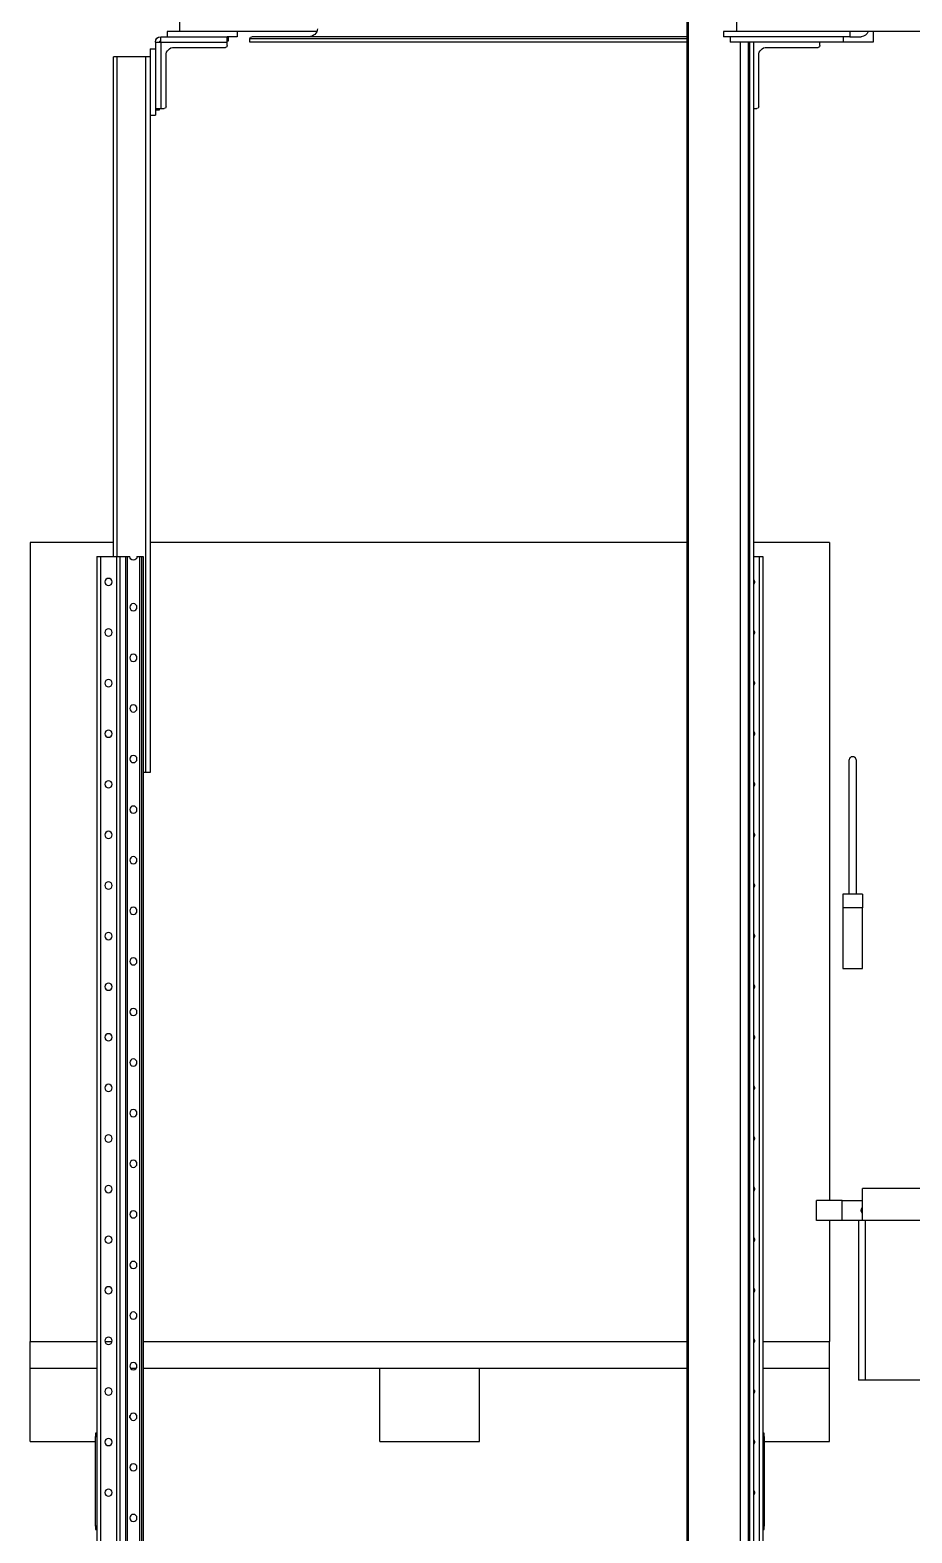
# Model space of a CAD drawing. Header units: millimetres. Extents: x 6622 to 532820, y 3370 to 359312.
# Drawn here: x 465150 to 466474, y 353406 to 355663 of the extents above; entities that cross this region are included whole.
import ezdxf

# ---------------------------------------------------------------- set-up
doc = ezdxf.new("R2010")
doc.units = ezdxf.units.MM

# ---------------------------------------------------------------- blocks, each defined once
blk = doc.blocks.new('A$C3E973D8C')
at = {"color": 2, "linetype": 'Continuous', "lineweight": 25}
for p, q in [((2711.5, 5744.1), (2711.5, 9719.7)), ((2714.1, 9721), (2714.1, 5749.3)), ((2639, 9413.1), (2639, 9513.1)), ((3475, 9413.1), (3475, 9513.1)), ((1990, 9413.1), (2469, 9413.1)), ((2434.1, 9413.1), (2434.1, 9397.1)), ((2434.1, 9397.1), (2479.1, 9397.1)), ((2469, 9405.1), (2452.3, 9405.1)), ((2469, 9413.1), (2469, 9405.1)), ((2469, 9413.1), (2659, 9413.1)), ((2469, 9405.1), (2479.1, 9405.1)), ((2479.1, 9405.1), (2479.1, 9397.1)), ((2479.1, 9405.1), (2649.1, 9405.1)), ((2479.1, 9397.1), (2649.1, 9397.1)), ((2514.1, 9391.7), (2514.1, 9397.1)), ((2614.1, 9397.1), (2614.1, 9297.1)), ((2619.5, 5560.1), (2619.5, 9397.1)), ((2622.1, 9397.1), (2622.1, 5565.3)), ((2634.1, 9397.1), (2634.1, 5744.1)), ((2649.1, 9405.1), (2659, 9405.1)), ((2649.1, 9405.1), (2649.1, 9397.1)), ((2659, 9413.1), (2659, 9405.1)), ((2714.1, 9405.1), (3367.1, 9405.1)), ((3370, 9402.5), (2714.1, 9402.5)), ((2714.1, 9397.1), (3370, 9397.1)), ((3269.2, 9413.1), (3389, 9413.1)), ((3370, 9397.1), (3370, 9402.5)), ((3389, 9413.1), (3494, 9413.1)), ((3389, 9413.1), (3389, 9405.1)), ((3389, 9405.1), (3403.9, 9405.1)), ((3401.9, 9399.1), (3401.9, 9405.1)), ((3403.9, 9399.1), (3401.9, 9399.1)), ((3503.9, 9405.1), (3403.9, 9405.1)), ((3403.9, 9397.1), (3403.9, 9405.1)), ((3503.9, 9397.1), (3403.9, 9397.1)), ((3403.9, 9391.7), (3403.9, 9397.1)), ((3494, 9413.1), (3494, 9405.1)), ((3503.9, 9397.1), (3503.9, 9405.1)), ((3511.9, 9397.1), (3503.9, 9397.1)), ((3503.9, 9397.1), (3503.9, 9297.1)), ((3511.9, 9397.1), (3511.9, 9297.1)), ((2594.1, 9389.1), (2516.7, 9389.1)), ((2606.1, 9299.7), (2606.1, 9377.1)), ((3483.9, 9389.1), (3406.5, 9389.1)), ((3495.9, 9299.7), (3495.9, 9377.1)), ((3519.9, 9387.1), (3511.9, 9387.1)), ((3519.9, 9387.1), (3519.9, 9287.1)), ((3519.9, 9375.1), (3526.9, 9375.1)), ((3526.9, 9375.1), (3526.9, 8300.1)), ((3526.9, 9375.1), (3569.9, 9375.1)), ((3569.9, 9375.1), (3569.9, 8624.1)), ((3569.9, 9375.1), (3574.9, 9375.1)), ((3574.9, 8624.1), (3574.9, 9375.1)), ((2614.1, 9297.1), (2608.7, 9297.1)), ((2614.1, 9297.1), (2614.1, 5560.1)), ((3503.9, 9297.1), (3498.5, 9297.1)), ((3511.9, 9297.1), (3503.9, 9297.1)), ((3505.9, 9295.1), (3505.9, 9297.1)), ((3511.9, 9295.1), (3505.9, 9295.1)), ((3511.9, 9297.1), (3511.9, 9287.1)), ((3519.9, 9287.1), (3511.9, 9287.1)), ((3519.9, 9287.1), (3519.9, 8300.1)), ((2500, 8645.1), (2614.1, 8645.1)), ((2500, 8645.1), (2500, 7657.1)), ((2600, 8624.1), (2600, 5760.1)), ((2605.5, 8624.1), (2600, 8624.1)), ((2614.1, 8624.1), (2605.5, 8624.1)), ((2605.5, 8624.1), (2605.5, 5760.1)), ((2714.1, 8645.1), (3519.9, 8645.1)), ((3530, 8624.1), (3530, 112.1)), ((3532.5, 8624.1), (3530, 8624.1)), ((3532.5, 8624.1), (3532.5, 112.1)), ((3535.5, 8624.1), (3532.5, 8624.1)), ((3535.5, 8624.1), (3535.5, 112.1)), ((3539.5, 8624.1), (3535.5, 8624.1)), ((3554.3, 8624.1), (3550.3, 8624.1)), ((3554.3, 8624.1), (3554.3, 112.1)), ((3556.9, 8624.1), (3554.3, 8624.1)), ((3556.9, 8624.1), (3556.9, 112.1)), ((3565.4, 8624.1), (3556.9, 8624.1)), ((3565.4, 8624.1), (3565.4, 112.1)), ((3570.1, 8624.1), (3565.4, 8624.1)), ((3570.1, 8624.1), (3570.1, 112.1)), ((3594.5, 8624.1), (3570.1, 8624.1)), ((3574.9, 8645.1), (3700, 8645.1)), ((3594.5, 8624.1), (3594.5, 112.1)), ((3600, 8624.1), (3594.5, 8624.1)), ((3600, 8624.1), (3600, 112.1)), ((3700, 8645.1), (3700, 7445.1)), ((2459.9, 8319), (2459.9, 8117.2)), ((2470.1, 8117.2), (2470.1, 8319)), ((3519.9, 8300.1), (3526.9, 8300.1)), ((3526.9, 8300.1), (3530, 8300.1)), ((2450, 8117.2), (2450, 8096.6)), ((2450, 8117.2), (2480, 8117.2)), ((2480, 8117.2), (2480, 8096.6)), ((2450, 8096.6), (2480, 8096.6)), ((2450, 8005.5), (2450, 8096.6)), ((2480, 8096.6), (2480, 8005.5)), ((2480, 8005.5), (2450, 8005.5)), ((2220, 7675.1), (2450, 7675.1)), ((2450, 7627.1), (2450, 7675.1)), ((2480.6, 7657.1), (2450, 7657.1)), ((2480.6, 7627.1), (2480.6, 7657.1)), ((2480.6, 7657.1), (2519.3, 7657.1)), ((2519.3, 7627.1), (2519.3, 7657.1)), ((2340, 7627.1), (2446, 7627.1)), ((2446, 7627.1), (2446, 7387.1)), ((2446, 7627.1), (2456, 7627.1)), ((2456, 7627.1), (2480.6, 7627.1)), ((2456, 7627.1), (2456, 7387.1)), ((2480.6, 7627.1), (2519.3, 7627.1)), ((2500, 7627.1), (2500, 7445.1)), ((2500, 7405.1), (2500, 7445.1)), ((2600, 7445.1), (2500, 7445.1)), ((2614.1, 7445.1), (2612.4, 7445.1)), ((3530, 7445.1), (2714.1, 7445.1)), ((3587.6, 7445.1), (3577, 7445.1)), ((3700, 7445.1), (3600, 7445.1)), ((3700, 7405.1), (3700, 7445.1)), ((2600, 7405.1), (2500, 7405.1)), ((2500, 7295.1), (2500, 7405.1)), ((3530, 7405.1), (2714.1, 7405.1)), ((3025, 7295.1), (3025, 7405.1)), ((3175, 7405.1), (3025, 7405.1)), ((3175, 7295.1), (3175, 7405.1)), ((3549.4, 7405.1), (3540.4, 7405.1)), ((3700, 7405.1), (3600, 7405.1)), ((3700, 7295.1), (3700, 7405.1)), ((2340, 7387.1), (2446, 7387.1)), ((2446, 7387.1), (2456, 7387.1)), ((3550, 7330.3), (3550, 7333.9)), ((2598, 7295.1), (2500, 7295.1)), ((2598, 7307.6), (2600, 7307.6)), ((2598, 7302.6), (2598, 7307.6)), ((2600, 7302.6), (2598, 7302.6)), ((2598, 7302.6), (2598, 7167.6)), ((3175, 7295.1), (3025, 7295.1)), ((3600, 7307.6), (3602, 7307.6)), ((3602, 7302.6), (3600, 7302.6)), ((3602, 7307.6), (3602, 7302.6)), ((3602, 7167.6), (3602, 7302.6)), ((3700, 7295.1), (3602, 7295.1)), ((2598, 7167.6), (2600, 7167.6)), ((2598, 7162.6), (2598, 7167.6)), ((2600, 7162.6), (2598, 7162.6)), ((3600, 7167.6), (3602, 7167.6)), ((3602, 7162.6), (3600, 7162.6)), ((3602, 7167.6), (3602, 7162.6))]:
    blk.add_line(p, q, dxfattribs=at)
at = {"color": 2, "linetype": 'Continuous', "lineweight": 25, "flags": 128}
for points in [[(2459.9, 8319), (2459.9, 8319.3), (2460.2, 8320.6), (2460.8, 8321.7), (2461.8, 8322.6), (2463, 8323.3), (2464.3, 8323.6), (2465.7, 8323.6), (2467, 8323.3), (2468.2, 8322.6), (2469.2, 8321.7), (2469.8, 8320.6), (2470.1, 8319.3), (2470.1, 8319)], [(2450, 7637.3), (2450, 7637.3), (2450.8, 7637.9), (2451.4, 7638.9), (2451.9, 7640.1), (2452.1, 7641.4), (2452.1, 7642.8), (2451.9, 7644.1), (2451.4, 7645.3), (2450.8, 7646.3), (2450, 7646.9), (2450, 7646.9)]]:
    blk.add_lwpolyline(points, dxfattribs=at)
at = {"color": 2, "linetype": 'Continuous', "lineweight": 25}
for centre in [(3582.3, 8586.1), (3544.9, 8548.1), (3582.3, 8510.1), (3544.9, 8472.1), (3582.3, 8434.1), (3544.9, 8396.1), (3582.3, 8358.1), (3544.9, 8320.1), (3582.3, 8282.1), (3544.9, 8244.1), (3582.3, 8206.1), (3544.9, 8168.1), (3582.3, 8130.1), (3544.9, 8092.1), (3582.3, 8054.1), (3544.9, 8016.1), (3582.3, 7978.1), (3544.9, 7940.1), (3582.3, 7902.1), (3544.9, 7864.1), (3582.3, 7826.1), (3544.9, 7788.1), (3582.3, 7750.1), (3544.9, 7712.1), (3582.3, 7674.1), (3544.9, 7636.1), (3582.3, 7598.1), (3544.9, 7560.1), (3582.3, 7522.1), (3544.9, 7484.1), (3582.3, 7446.1), (3544.9, 7408.1), (3582.3, 7370.1), (3544.9, 7332.1), (3582.3, 7294.1), (3544.9, 7256.1), (3582.3, 7218.1), (3544.9, 7180.1)]:
    blk.add_circle(centre, 5.4, dxfattribs=at)
for centre, radius, start, end in [((2452.6, 9416.2), 11.1, 196.0941, 267.9869), ((2516.7, 9391.7), 2.6, 180, 270), ((3406.5, 9391.7), 2.6, 180, 270), ((3503.9, 9397.1), 8, 0, 90), ((3503.9, 9397.1), 2, 0, 90), ((2594.1, 9377.1), 12, 0, 90), ((3483.9, 9377.1), 12, 0, 90), ((2608.7, 9299.7), 2.6, 180, 270), ((3498.5, 9299.7), 2.6, 180, 270), ((3544.9, 8624.1), 5.4, 180, 0), ((2617.7, 8586.1), 5.4, 132.045, 227.955), ((2617.7, 8510.1), 5.4, 132.045, 227.955), ((2617.7, 8434.1), 5.4, 132.045, 227.955), ((2617.7, 8358.1), 5.4, 132.045, 227.955), ((2617.7, 8282.1), 5.4, 132.045, 227.955), ((2617.7, 8206.1), 5.4, 132.045, 227.955), ((2617.7, 8130.1), 5.4, 132.045, 227.955), ((2617.7, 8054.1), 5.4, 132.045, 227.955), ((2617.7, 7978.1), 5.4, 132.045, 227.955), ((2617.7, 7902.1), 5.4, 132.045, 227.955), ((2617.7, 7826.1), 5.4, 132.045, 227.955), ((2617.7, 7750.1), 5.4, 132.045, 227.955), ((2617.7, 7674.1), 5.4, 132.045, 227.955), ((2617.7, 7598.1), 5.4, 132.045, 227.955), ((2617.7, 7522.1), 5.4, 132.045, 227.955), ((2617.7, 7446.1), 5.4, 132.045, 227.955), ((2617.7, 7370.1), 5.4, 132.045, 227.955), ((2617.7, 7294.1), 5.4, 132.045, 227.955), ((2617.7, 7218.1), 5.4, 132.045, 227.955)]:
    blk.add_arc(centre, radius, start, end, dxfattribs=at)
for centre, major_axis in [((3281.7, 9417.1), (-13.2, 0)), ((3367.1, 9402.5), (2.87, 0))]:
    blk.add_ellipse(centre, major_axis=major_axis, ratio=0.906308, start_param=0, end_param=1.570796, dxfattribs=at)

msp = doc.modelspace()

# ---------------------------------------------------------------- block references
at = {"extrusion": (0, 0, -1), "zscale": -1}
msp.add_blockref('A$C3E973D8C', (-468850, 346248.121), dxfattribs=at)

doc.saveas('drawing.dxf')
